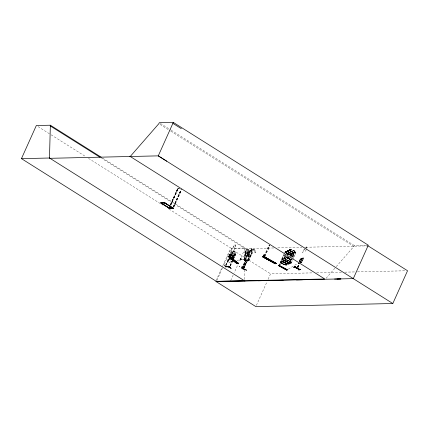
<?xml version="1.0" encoding="UTF-8"?>
<svg xmlns="http://www.w3.org/2000/svg" width="429" height="429" viewBox="0 0 429 429"><rect width="100%" height="100%" fill="white"/><g stroke="black" fill="none" stroke-linecap="round" stroke-linejoin="round"><path stroke-width="0.32" stroke-dasharray="2.15 1.61" d="M281.971 258.628L282.1 258.403M284.593 257.25L282.984 260.698M285.473 258.762L286.486 256.504M264.403 255.357L264.495 255.646L264.741 255.373M264.425 255.255C264.377 255.915 263.594 254.027 263.454 255.861M244.498 279.483L245.061 248.606L101.657 158.301M280.657 261.685L281.966 258.649M282.202 258.253L283.875 254.628M300.842 262.409L301.314 262.709L301.651 261.958L301.083 262.071L300.745 262.821M235.296 253.93L235.687 254.274L233.81 258.446M230.437 255.4C230.105 255.609 230.18 255.019 229.617 255.003M230.432 255.303C229.697 255.427 228.732 255.394 232.55 253.341L234.111 253.754M229.74 254.88L230.185 255.212M232.754 257.926L232.883 256.247L231.365 255.845L230.11 257.223M232.245 257.915L234.743 256.269L234.089 253.732L233.671 254.681L232.797 255.352L232.287 255.217L232.159 254.279L232.572 253.362L233.859 251.721L234.363 251.855L233.896 256.049L233.194 257.604M235.001 251.721L234.829 253.968L234.132 255.523L232.577 256.494L231.563 256.226L231.102 254.719L231.805 253.158L233.483 251.319L235.022 251.748L235.687 254.274M263.958 255.427C263.755 254.815 264.956 256.054 264.495 255.389M229.531 254.896L230.073 255.571M229.917 255.411L229.805 254.982L229.751 255.25M230.373 255.314L229.542 254.842M251.646 250.563L251.373 252.697L250.681 254.258L249.238 255.335L248.332 255.175L247.973 253.77L248.664 252.209L250.252 250.289L251.689 250.509L252.145 252.842L251.657 252.751M248.917 256.698L247.528 256.424L247.077 254.134L247.479 256.472L248.917 256.751L251.222 254.923L252.252 252.928L248.697 261.014L244.267 260.215L245.281 251.153L245.785 251.222L244.809 260.29L244.707 258.96L244.364 258.896M245.479 259.17C243.64 262.162 246.396 258.499 245.195 259.116C243.86 262.934 245.372 255.866 244.455 260.226L245.409 251.153M245.345 259.052L245.002 258.982L244.466 260.167L245.785 251.222M247.892 260.875C247.71 258.644 249.19 259.727 248.498 260.955L249.463 251.887L249.088 251.818L247.946 260.886L248.177 259.561M248.134 260.891L249.088 251.818M248.042 259.561L248.402 259.625C247.479 263.567 250.332 257.094 248.488 260.87L252.113 252.81L251.657 250.482L250.257 250.23L247.951 252.059L247.024 254.145M249.083 259.738L248.659 259.652L248.252 260.918L249.335 251.882L248.235 249.276M264.543 255.319L264.505 255.727M264.039 255.024L263.883 255.309M278.963 264.178L279.435 264.162L279.081 264.285M246.659 270.136L244.299 269.643M243.189 269.197L246.739 269.9L243.2 269.235M246.739 269.884L246.772 270.275L244.246 269.691M229.874 254.928L229.113 257.062L229.719 259.55L231.311 259.995M230.008 255.164L230.073 255.491L230.341 255.223M251.029 250.718L250.3 253.491L249.48 254.215L249.024 254.134L249.351 252.332L250.579 250.638L251.067 250.745M243.645 259.722L245.168 259.969M243.978 259.561L243.983 259.872L244.01 259.561L243.951 259.872L240.878 259.352L245.195 259.813M264.371 255.534L264.527 255.266M263.61 254.955L264.672 255.641L264.725 255.33M299.549 261.384L300.118 261.792L299.517 261.476M301.238 262.478L300.203 261.84L301.34 262.312M230.207 255.587L230.175 255.142M229.928 255.11L229.644 254.955M298.364 263.653L298.171 263.84L298.493 263.299A0.697 0.654 67 0 0 299.179 263.958M300.118 259.422C300.627 258.901 300.911 259.239 303.416 257.84L302.45 258.043L300.257 262.918M299.442 261.695L300.724 258.939M300.332 259.347C301.142 258.033 298.895 260.5 299.152 261.658M264.489 255.593C264.012 255.105 263.98 254.933 265.438 256.204M264.028 255.368L264.082 255.051L263.83 255.346M264.741 255.486L263.588 254.928M263.942 255.287L264.141 255.014M287.43 254.408L288.202 252.81M292.278 256.998L290.546 260.698M263.846 255.067L264.323 254.885L263.894 255.84M282.191 260.06A1.239 0.37 -61 0 0 282.379 259.175L282.974 257.513L281.907 259.298A1.239 0.37 -61 0 0 281.134 260.585M282.379 259.175L282.974 257.513M229.52 255.582L231.842 249.791L229.585 255.636M286.266 257.025L284.995 259.851M287.88 253.405L287.216 254.912M264.275 255.92L266.725 250.209A1.861 0.552 -61 0 1 268.028 247.592L268.827 245.822A0.928 0.273 -61 0 1 269.321 245.066M264.371 255.974L266.822 250.263A1.861 0.552 -61 0 1 268.125 247.646L268.924 245.876A0.928 0.273 -61 0 1 269.417 245.12M279.563 264.672L280.008 263.438M247.109 254.161L248.021 252.113L250.252 250.289M248.606 260.912L244.509 260.172L248.096 252.107L248.573 252.263L244.964 260.333M248.573 252.263L248.198 252.198L244.637 260.274M248.466 252.177L245.034 260.349M248.316 260.939L251.759 252.745L252.252 252.928M248.294 260.929L251.877 252.858M170.404 204.595L177.713 188.342L179.022 188.31M170.522 204.671L177.826 188.411L179.172 188.406M170.367 205.121L177.863 188.433M170.485 205.175L178.137 188.454L170.635 205.142M170.624 205.126L178.126 188.438M170.715 205.341L178.212 188.637L177.713 188.342M173.257 206.917L181.017 189.543M173.311 206.853L181.076 189.57M173.37 206.987L181.258 189.538M173.552 206.875L181.317 189.597M173.783 207.025L181.547 189.741M173.831 207.041L181.606 189.757M216.05 280.732L222.544 266.286M222.812 265.685L230.389 248.831M216.977 280.223L222.656 267.578M224.281 263.969L227.799 256.145M228.067 255.545L231.317 248.305L245.34 247.994L234.245 272.683M229.183 255.663L229.612 254.708L230.314 254.885L229.612 254.708M229.252 255.722L229.681 254.767M230.727 256.472L233.853 250.204A1.861 1.314 -50.3 0 0 234.727 247.576L235.457 245.753A0.928 0.66 -50.3 0 0 235.14 244.803A0.928 0.66 -50.3 0 0 234.084 245.495L233.349 247.319A1.861 1.314 -50.3 0 0 231.907 249.839M233.349 247.319L234.148 245.549A0.928 0.66 -50.3 0 1 235.205 244.857A0.928 0.66 -50.3 0 1 235.521 245.806M228.614 261.974L230.153 262.462L228.587 262.044L227.955 259.529L228.421 258.489L228.04 259.55L228.636 261.996M229.14 257.089L231.006 252.928L233.483 251.26L235.071 251.7L235.677 254.188L233.735 258.365M225.729 264.908L228.678 258.349M229.751 255.968L231.086 252.987L233.483 251.319M225.81 264.988L228.754 258.435M229.826 256.049L231.006 252.928M225.879 265.615L229.097 258.462M230.164 256.081L231.504 253.099L230.512 255.566M225.692 266.291L229.172 258.542M229.687 257.684L228.989 259.245L229.451 260.752L230.459 261.02M235.457 245.753L234.727 247.576M231.226 256.36L232.926 253.802L233.43 253.936L232.738 256.762M230.105 265.406L232.245 260.639M233.317 258.253L235.237 254.038L233.397 258.333M230.18 265.487L232.325 260.719M235.596 254.172L233.784 258.328M230.255 266.109L232.395 261.341M230.33 266.195L232.475 261.427M230.727 280.507L233.162 275.091M243.425 267.449L239.302 266.672M239.441 266.838L239.43 266.768M241.275 267.181L241.398 266.908L242.406 267.75M242.069 267.868L245.49 260.258L245.967 260.371L246.198 260.569L242.471 268.774M241.87 268.484L245.533 260.247M242.036 268.651L245.897 260.328M242.154 268.693L245.924 260.36L242.809 267.39M242.444 268.747L246.192 260.58M243.039 268.683L246.745 260.457L247.179 260.575L243.399 268.929M243.779 267.691L247.109 260.537L247.415 260.778L243.951 268.398L247.361 260.762M243.897 267.734L247.066 260.537M244.771 269.787L244.895 269.519M263.567 255.92L263.996 254.965M263.781 255.775L264.323 254.885M264.741 256.306L267.728 249.946A1.861 0.552 -61 0 0 268.742 247.41L269.535 245.64A0.928 0.273 -61 0 0 269.691 245.088M264.838 256.36L267.825 250A1.861 0.552 -61 0 0 268.838 247.463L269.632 245.694A0.928 0.273 -61 0 0 269.712 245.485M256.392 305.378L267.031 281.708M268.125 279.279L270.576 273.815L312.671 272.871M285.194 251.608L283.767 254.719M285.752 251.861L286.422 252.193M286.17 252.29C287.242 252.413 285.194 251.759 285.971 252.172M285.875 254.252L284.486 257.336M286.154 253.652L287.521 250.622M287.913 250.976L288.181 250.831M288.127 251.158L288.127 250.826M288.433 251.292L288.685 251.121L288.32 250.852M288.615 251.019L288.712 251.399L287.956 250.852M290.615 250.434L290.401 250.37M290.749 254.386L290.701 254.703M288.556 261.057L289.977 257.952M290.181 257.443L291.538 254.408M289.237 259.556L289.913 258.049A3.475 0.901 24.2 0 1 286.722 257.62A3.475 0.901 24.2 0 1 283.553 255.416A3.475 0.901 24.2 0 1 286.186 255.453M290.706 256.285L291.543 254.424M293.077 253.4L293.329 253.678M293.313 253.78L293.002 253.41M293.865 253.421L292.197 257.051M295.018 252.574C295.56 252.992 294.744 252.525 295.055 252.681M291.35 262.655L292.626 259.829M292.889 259.223L294.348 256.07M295.871 252.568L294.219 256.188A3.529 0.912 24.2 0 0 290.605 253.389A3.529 0.912 24.2 0 0 288.674 254.209A3.529 0.912 24.2 0 0 294.203 256.199L294.203 256.199M298.418 263.299L298.605 263.781C297.705 263.787 299.163 263.283 298.171 263.84M299.276 261.604L300.509 259.486M299.324 261.744L300.38 258.928M298.734 263.427L298.37 263.717M297.388 267.144L299.394 262.671M297.453 267.208L299.013 263.738M297.469 267.203L299.067 263.765M299.769 262.06L300.338 262.328L300.005 262.167L300.97 259.995L302.45 258.043L300.273 261.69L300.311 262.961L301.179 262.639L301.517 261.888M297.629 267.133L299.152 263.776M299.871 262.098L300.311 261.47L300.203 262.087M297.785 267.385L299.308 264.023M297.731 267.862L299.238 264.511M298.042 267.369L299.249 264.548M300.879 262.891L301.453 262.21L299.142 263.192M300.284 259.003L303.249 257.754L303.056 258.14M302.601 260.194L302.842 259.658L302.113 259.54L301.389 261.148L302.654 260.221M302.509 260.741L303.206 259.052L302.804 258.585L302.247 258.821L300.831 261.17L300.799 262.044L302.509 260.741L301.029 262.698M336.229 266.656L353.845 246.461L354.274 245.506L366.291 245.238M279.998 264.505L280.566 263.293M279.778 265.143L280.346 263.937M251.673 251.19L250.064 250.874L251.174 248.606L251.678 248.681L251.861 249.635L252.268 249.388A5.196 3.132 -81.6 0 1 255.679 251.523L255.823 252.134L255.389 252.445L254.885 252.375L254.756 251.844A4.451 2.681 -81.6 0 0 251.491 250.236L251.673 251.19L252.177 251.265L251.989 250.305L251.491 250.236M250.064 250.874L250.568 250.949L251.678 248.681M264.033 255.207L264.173 255.057M288.154 252.82L289.532 249.775L288.063 252.949M230.663 256.419L233.853 250.204M282.502 258.156L283.038 257.55M246.777 260.483L247.083 260.735M247.415 260.778L246.766 260.5M289.43 249.78L289.629 249.614C298.772 250.311 296.562 256.478 289.478 250.134M298.386 263.299L298.734 263.363L298.412 263.84M289.95 257.985L290.068 257.85A3.529 0.912 24.2 0 1 284.958 256.478A3.529 0.912 24.2 0 1 285.462 254.971M279.075 264.35L279.343 264.28M247.415 256.285L249.067 254.177L249.383 251.871L248.273 249.276L246.836 249.008L245.179 251.088L244.911 253.426L246.015 256.016L247.458 256.285L249.11 254.209L249.463 251.887M326.099 278.271L335.789 267.165M243.656 267.342L239.532 266.57M243.559 267.546L239.269 266.693M230.872 255.239L232.55 253.4L234.062 253.802M177.74 188.84L181.628 188.765M287.618 250.461C286.374 252.354 296.493 255.679 293.163 252.408M286.181 252.107L285.8 252.139M287.982 250.938L288.61 251.287M288.052 250.992L288.556 250.981M290.76 250.354L289.827 250.118L290.277 250.112M290.91 254.703L290.444 254.504L290.755 254.467M290.953 254.788C293.087 253.41 286.749 251.003 285.333 251.426C284.824 253.362 289.489 254.767 291.001 254.665M293.098 253.748L292.776 253.544L293.028 253.442M294.938 252.756L295.168 252.665M248.917 256.751L251.19 254.896M254.885 252.375L255.823 252.134M232.55 253.4L230.153 255.03M232.245 257.85L234.679 256.215M232.582 260.762L230.126 262.376L232.625 260.794M288.299 269.144L297.635 263.449M251.174 248.606L251.362 249.565L251.764 249.319A5.196 3.132 -81.6 0 1 255.175 251.448L255.389 252.445M230.1 255.11L229.837 255.319M236.824 261.073L240.98 258.687M301.029 262.628L300.257 262.929M300.531 259.132L303.416 257.84M303.217 258.285L300.305 259.561M300.445 261.54L300.284 263.015M299.866 261.91L300.402 262.189M300.128 262.612L301.651 261.958M298.198 263.792L299.93 263.057M241.001 259.534L241.055 259.234M263.883 254.906L264.21 254.821M288.047 250.359C286.728 250.171 292.953 251.265 293.152 252.418M290.701 250.22L289.827 250.118M290.712 250.305L290.208 250.343M288.352 251.013L288.706 251.153M285.628 251.839L285.87 252.182M286.331 252.247L286.03 252.252M292.825 253.475L293.221 253.528M290.621 254.494L290.803 254.628M245.554 260.29L246.155 260.58L245.49 260.258M179.236 188.513L177.96 188.54M273.815 247.962L231.043 248.922L270.576 273.815M277.826 247.871L301.898 247.329M305.909 247.238L366.017 245.892M316.682 272.78L341.404 272.227M344.744 272.152L354.767 271.927M357.437 271.868L405.544 270.785M248.273 249.276L248.648 251.753L248.445 253.507L247.388 254.729L246.487 254.558L245.737 252.997L245.94 251.244L246.889 249.077L245.179 251.088L244.948 253.426L246.085 255.963M247.71 249.544L247.978 251.63L247.292 253.475L246.841 253.389L246.509 252.402L247.297 249.463L247.753 249.544M244.916 259.357L248.622 260.087L245.404 259.502M248.734 259.668L249.024 259.717M288.706 251.33L288.476 251.249M286.197 252.129L285.585 251.962M294.718 252.906L295.109 252.896M292.825 253.496L293.141 253.662M240.326 258.601A0.697 0.531 -83.5 0 1 240.594 259.733A0.697 0.531 -83.5 0 1 239.693 259.529A0.697 0.531 -83.5 0 1 240.326 258.601L241.119 258.692A0.697 0.531 -83.5 0 1 241.388 259.824A0.697 0.531 -83.5 0 1 240.487 259.62A0.697 0.531 -83.5 0 1 241.119 258.692M240.079 259.974L240.878 260.065M286.293 251.394L287.017 251.55M253.008 249.093L253.512 249.163M251.362 249.565L251.877 249.63M252.901 249.828L253.405 249.903M245.281 251.153L245.656 251.217M249.335 251.882L249.002 251.635M242.653 269.487L246.777 270.265M250.568 250.949L252.177 251.265M290.637 250.472L290.181 250.305M288.272 250.96L288.326 250.868M231.086 252.987L231.58 253.18M231.392 255.807L232.952 256.226L233.564 258.714M229.719 259.55L231.285 259.969M290.363 250.413L290.771 250.466L290.46 250.187M291.194 253.335L291.993 253.587M286.063 252.316L286.47 252.349L286.122 252.027M288.25 250.917L288.594 251.083M288.411 251.265L288.031 250.831M287.21 253.587L288.025 253.984M293.801 250.713L294.546 251.137M160.425 123.434L170.624 129.858M171.192 130.218L354.274 245.506M159.996 124.394L170.2 130.818M170.769 131.177L353.845 246.461M102.504 158.044L245.34 247.994M38.036 126.593L50.504 134.443M51.072 134.803L85.644 156.574M88.481 158.36L162.736 205.116M168.967 209.046L231.317 248.305M290.192 250.906A3.486 0.901 24.2 0 1 292.101 250.096A3.486 0.901 24.2 0 1 295.656 252.874A3.486 0.901 24.2 0 1 290.192 250.906L290.803 251.324M229.665 255.234L230.051 255.416M285.832 252.735L285.843 252.745A3.486 0.901 24.2 0 0 291.312 254.719A3.486 0.901 24.2 0 0 287.757 251.941A3.486 0.901 24.2 0 0 285.848 252.745M288.181 251.753A3.486 0.901 24.2 0 1 290.09 250.949A3.486 0.901 24.2 0 1 293.645 253.727L293.672 253.737A3.486 0.901 24.2 0 1 288.181 251.753L287.468 250.986M229.767 259.502L229.343 257.695M293.624 252.82L293.876 253.169M289.457 250.128L289.43 249.834L289.462 250.145M234.041 253.78L234.663 256.252M232.883 256.247L233.505 258.719M231.633 256.397C230.593 254.343 232.566 253.963 232.057 256.151C233.435 254.3 234.69 255.153 232.169 256.526L232.266 257.668M303.249 257.754L303.228 259.111L303.196 257.727M282.046 260.349A1.239 0.37 -61 0 1 281.88 260.623M292.047 260.071A3.475 0.901 24.2 0 1 287.28 258.253A3.475 0.901 24.2 0 1 287.398 256.832M288.1 256.982A3.475 0.901 24.2 0 1 288.894 257.234M292.187 259.883A3.529 0.912 24.2 0 1 287.339 258.038A3.529 0.912 24.2 0 1 287.457 256.596M291.758 259.416A3.475 0.901 24.2 0 1 287.553 257.647A3.475 0.901 24.2 0 1 287.103 256.177M292.267 259.701A3.529 0.912 24.2 0 1 287.425 257.856A3.529 0.912 24.2 0 1 287.543 256.408M285.66 259.111A3.529 0.912 24.2 0 1 284.722 257.411A3.529 0.912 24.2 0 1 288.905 258.735A3.529 0.912 24.2 0 1 290.567 260.666M285.87 258.714A3.475 0.901 24.2 0 1 285.097 257.03A3.475 0.901 24.2 0 1 289.537 258.628A3.475 0.901 24.2 0 1 290.315 260.312M285.746 258.923A3.529 0.912 24.2 0 1 284.958 257.212A3.529 0.912 24.2 0 1 289.473 258.837A3.529 0.912 24.2 0 1 290.261 260.548M284.979 258.891A3.48 0.901 24.2 0 1 286.475 257.947A3.48 0.901 24.2 0 1 290.615 260.682M286.336 253.475A3.475 0.901 24.2 0 1 291.168 255.014A3.475 0.901 24.2 0 1 291.377 256.649M287.012 254.065A3.475 0.901 24.2 0 1 291.216 255.834A3.475 0.901 24.2 0 1 291.666 257.303M286.191 253.662A3.529 0.912 24.2 0 1 290.739 255.003A3.529 0.912 24.2 0 1 291.886 256.933M287.076 253.829A3.529 0.912 24.2 0 1 291.345 255.625A3.529 0.912 24.2 0 1 291.8 257.121M283.333 260.092A3.529 0.912 24.2 0 1 282.159 258.451A3.529 0.912 24.2 0 1 285.489 259.18M285.789 252.928A3.459 0.896 24.2 0 1 287.414 252.032A3.459 0.896 24.2 0 1 291.355 254.778A3.459 0.896 24.2 0 1 286.4 253.357M284.277 260.124A3.48 0.901 24.2 0 1 282.373 258.076A3.48 0.901 24.2 0 1 286.475 259.191M283.419 259.91A3.529 0.912 24.2 0 1 282.239 258.263L282.25 258.247A3.529 0.912 24.2 0 1 285.575 258.998M288.985 257.872A3.529 0.912 24.2 0 1 284.711 256.07A3.529 0.912 24.2 0 1 284.255 254.579M289.049 257.636A3.475 0.901 24.2 0 1 284.84 255.866A3.475 0.901 24.2 0 1 284.395 254.397M282.652 259.877A3.48 0.901 24.2 0 1 284.556 259.068M305.823 247.254A4.687 1.056 -62.2 0 1 306.622 248.471M306.322 249.405A4.687 1.056 -62.2 0 1 305.893 250.456L305.33 251.469L305.625 250.568A3.915 0.885 -62.2 0 0 305.984 249.694M304.676 248.606A4.687 1.056 -62.2 0 0 302.933 251.71L302.611 252.617L303.4 251.512L303.153 251.614A3.915 0.885 -62.2 0 1 304.611 249.024M305.566 247.898A3.915 0.885 -62.2 0 1 306.36 248.284M251.989 250.305A4.451 2.681 -81.6 0 1 255.26 251.92M246.316 250.52L246.836 252.424C245.029 253.963 246.332 255.169 247.029 252.794C247.206 255.282 248.664 254.89 247.313 252.504C248.992 251.04 247.855 249.871 247.125 252.113L246.702 250.649L246.316 250.52M290.256 250.777A3.475 0.901 24.2 0 0 295.699 252.74A3.475 0.901 24.2 0 0 292.16 249.973A3.475 0.901 24.2 0 0 290.256 250.777A3.486 0.901 24.2 0 0 295.704 252.761A3.486 0.901 24.2 0 0 292.149 249.984A3.486 0.901 24.2 0 0 290.24 250.793M290.127 251.094A3.459 0.896 24.2 0 0 295.543 253.046A3.459 0.896 24.2 0 0 292.02 250.289A3.459 0.896 24.2 0 0 290.127 251.094M288.62 254.424A3.475 0.901 24.2 0 0 294.063 256.386A3.475 0.901 24.2 0 0 290.519 253.619A3.475 0.901 24.2 0 0 288.62 254.424M288.755 254.022A3.529 0.912 24.2 0 0 294.289 256.016A3.529 0.912 24.2 0 0 290.69 253.201A3.529 0.912 24.2 0 0 288.755 254.022M288.889 253.818A3.475 0.901 24.2 0 0 294.332 255.781A3.475 0.901 24.2 0 0 290.792 253.013A3.475 0.901 24.2 0 0 288.889 253.818M288.245 251.63A3.475 0.901 24.2 0 0 293.688 253.593A3.475 0.901 24.2 0 0 290.149 250.826A3.475 0.901 24.2 0 0 288.245 251.63A3.486 0.901 24.2 0 0 293.693 253.609A3.486 0.901 24.2 0 0 290.138 250.836A3.486 0.901 24.2 0 0 288.229 251.641M288.116 251.946A3.459 0.896 24.2 0 0 293.538 253.898A3.459 0.896 24.2 0 0 290.009 251.142A3.459 0.896 24.2 0 0 288.116 251.946M285.918 252.617A3.475 0.901 24.2 0 0 291.361 254.579A3.475 0.901 24.2 0 0 287.821 251.812A3.475 0.901 24.2 0 0 285.918 252.617A3.486 0.901 24.2 0 0 291.366 254.595A3.486 0.901 24.2 0 0 287.811 251.818A3.486 0.901 24.2 0 0 285.902 252.627"/><path stroke-width="0.64" d="M275.45 263.771L262.752 256.692M262.988 256.714L275.616 263.706L262.784 256.767M263.637 256.563L276.335 263.545L263.62 256.478M263.824 256.424L276.453 263.417L276.11 263.61M286.867 270.082L278.308 265.454L286.792 270.034M278.523 265.395L286.717 270.125M287.537 269.911L279.022 265.272M287.521 269.916L278.871 265.304M244.932 281.081L49.491 158.011L50.354 125.209L101.367 157.33M228.775 266.173L231.167 268.554M228.957 266.227L230.979 268.463M164.934 202.938L160.988 202.976L164.918 202.885M160.816 202.826L169.375 208.322L173.305 208.231L164.538 202.686L172.774 208.044M160.891 202.82L169.299 208.119M295.002 266.87L299.715 269.6M295.007 267.015L299.823 269.535L294.943 267.01M129.773 156.21L324.758 278.989L216.436 281.424L21.45 158.639L36.336 125.52L50.354 125.209M368.296 245.19L173.311 122.404L158.274 155.866L49.952 158.301L49.491 158.011M164.328 202.74L172.737 207.979M168.683 207.867L172.662 207.759L168.726 207.851M226.04 267.224L224.077 264.881M366.682 245.876L368.012 245.844L407.55 270.742L392.819 303.517L255.845 306.596L216.313 281.697L216.436 281.424M230.335 281.381L230.453 281.108M295.688 266.736L293.656 267.342L295.769 266.522M368.012 245.844L353.287 278.619L216.313 281.697M294.616 267.181L299.533 269.632M294.707 267.122L299.437 269.702M243.5 268.774C242.101 268.281 244.38 269.439 243.458 268.763M263.599 256.483L276.126 263.599M275.262 263.814L262.634 256.821L275.606 263.717M130.228 156.494L158.859 123.675L159.288 122.721L173.311 122.404M293.913 267.412L295.635 266.672M228.105 256.263L236.47 263.229L228.142 256.269M230.298 256.794L230.008 256.757M236.551 263.261L236.872 263.304L228.544 256.344M238.084 263.545L229.585 256.655L238.138 263.545M172.919 207.963L168.999 208.001M300.557 269.256L298.734 270.013L300.772 269.396L300.498 269.267M228.201 256.408L236.594 263.267M229.869 256.724L238.54 263.62L230.271 256.799M21.45 158.639L49.512 158.011M169.026 208.103L173.069 208.017M169.385 208.274L173.316 208.215M258.317 280.781L264.334 280.646M277.719 280.346L283.07 280.228M296.45 279.928L302.472 279.794M315.851 279.494L321.203 279.37M334.561 279.07L340.572 278.936M215.776 281.333L244.476 280.797M337.022 279.059L340.958 278.984M225.15 266.077L229.767 267.315M225.246 266.184L229.842 267.406M242.283 268.565L241.817 268.441L242.187 268.72M172.941 208.044L173.273 208.226M242.079 268.677L242.508 268.774L242.24 268.554M172.882 123.364L181.381 128.7M166.774 161.207L158.274 155.866L392.819 303.517M50.08 125.82L99.957 157.234M169.375 208.322L160.644 202.826L164.623 202.74M228.603 256.483L236.819 263.304M285.628 261.079A3.475 0.901 24.2 0 0 291.071 263.041A3.475 0.901 24.2 0 0 287.527 260.274A3.486 0.901 24.2 0 0 285.623 261.068A3.486 0.901 24.2 0 0 291.087 263.041A3.486 0.901 24.2 0 0 287.532 260.264A3.475 0.901 24.2 0 0 285.628 261.079M283.617 261.931A3.475 0.901 24.2 0 0 289.06 263.889A3.475 0.901 24.2 0 0 285.521 261.127A3.475 0.901 24.2 0 0 283.617 261.931M283.612 261.921A3.486 0.901 24.2 0 0 289.076 263.889A3.486 0.901 24.2 0 0 285.521 261.111A3.486 0.901 24.2 0 0 283.612 261.921M281.29 262.918A3.475 0.901 24.2 0 0 286.733 264.875A3.486 0.901 24.2 0 0 283.194 262.098A3.486 0.901 24.2 0 0 281.285 262.907A3.486 0.901 24.2 0 0 286.749 264.875A3.475 0.901 24.2 0 0 283.194 262.108A3.475 0.901 24.2 0 0 281.29 262.918"/></g></svg>
